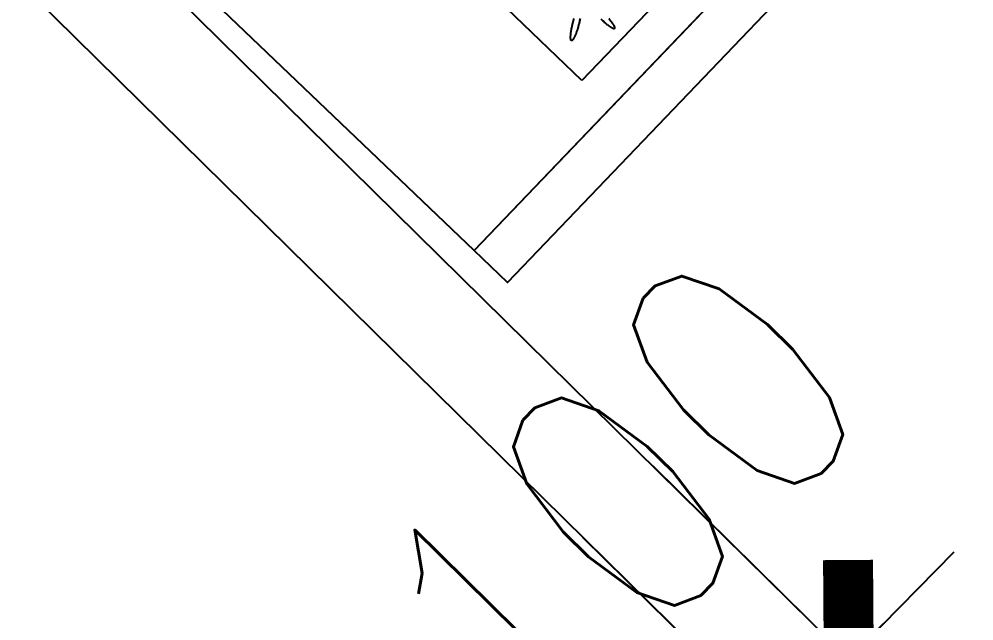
# Model space of a CAD drawing. Extents: x -357449 to -117302, y 127569 to 244935.
# Drawn here: x -339136 to -338181, y 185313 to 185916 of the extents above; entities that cross this region are included whole.
import ezdxf

# ---------------------------------------------------------------- set-up
doc = ezdxf.new("R2010")
doc.units = 0
doc.header["$MEASUREMENT"] = 0
doc.layers.get('0').update_dxf_attribs({"linetype": 'CONTINUOUS'})
doc.layers.get('DEFPOINTS').update_dxf_attribs({"linetype": 'CONTINUOUS'})
for name, color, linetype in [('1', 8, 'CONTINUOUS'), ('WALL', 1, 'CONTINUOUS'), ('WINDOW', 4, 'CONTINUOUS')]:
    doc.layers.add(name, color=color, linetype=linetype)
doc.layers.add('AXIS', color=3, linetype='CONTINUOUS', lineweight=9)
doc.styles.add('DIM_FONT', font='SIMPLEX.shx', dxfattribs={"width": 0.8})
doc.dimstyles.new('DIMN-200', dxfattribs={"dimtxt": 300, "dimasz": 1, "dimexe": 250, "dimexo": 0, "dimgap": 150, "dimtad": 1, "dimdec": 0, "dimdsep": 46, "dimtxsty": 'DIM_FONT', "dimblk": '_DIMX', "dimcen": 2.5, "dimclrd": 256, "dimclre": 256, "dimclrt": 4, "dimadec": 0, "dimazin": 0, "dimtfac": 1, "dimtdec": 0, "dimtix": 1, "dimtmove": 2, "dimatfit": 3, "dimldrblk": '_DIMX', "dimfxl": 0, "dimtolj": 1, "dimtzin": 0, "dimarcsym": 0})
doc.dimstyles.get("Standard").update_dxf_attribs({"dimtxt": 375, "dimasz": 1, "dimexe": 150, "dimexo": 0, "dimgap": 200, "dimtad": 1, "dimdec": 0, "dimzin": 0, "dimdsep": 46, "dimtxsty": 'DIM_FONT', "dimblk1": '_DIMX', "dimblk2": '_DIMX', "dimsah": 1, "dimcen": 200, "dimclrd": 256, "dimclre": 256, "dimclrt": 4, "dimadec": 0, "dimazin": 0, "dimtfac": 1, "dimtdec": 0, "dimtix": 1, "dimtmove": 2, "dimatfit": 3, "dimldrblk": '_DIMX', "dimfxl": 0, "dimtolj": 1, "dimtzin": 0, "dimarcsym": 0})

# ---------------------------------------------------------------- blocks, each defined once
blk = doc.blocks.new('_DIMX')
blk.add_line((-150, 0), (150, 0))
at = {"const_width": 50}
blk.add_lwpolyline([(-70, -70), (70, 70)], dxfattribs=at)
blk = doc.blocks.new('*D1083')
at = {"linetype": 'ByBlock'}
for p, q in [((-316806.89, 224435.16), (-317089.58, 224148.27)), ((-314492.01, 221799.21), (-316983.59, 224254.42)), ((-314313.88, 221978.55), (-314596.58, 221691.66))]:
    blk.add_line(p, q, dxfattribs=at)
at = {"layer": 'DEFPOINTS', "color": 0, "linetype": 'ByBlock'}
for p in [(-316806.89, 224435.16), (-316984.3, 224255.12), (-314313.88, 221978.55)]:
    blk.add_point(p, dxfattribs=at)
at = {"linetype": 'ByBlock'}
for p, rotation in [((-316984.3, 224255.12), 135.4212849041689), ((-314491.3, 221798.51), 315.4212849041689)]:
    blk.add_blockref('_DIMX', p, dxfattribs=dict(at, rotation=rotation))
at = {"color": 4, "linetype": 'ByBlock', "insert": (-315544.78, 223222.69), "char_height": 250, "attachment_point": 5, "rotation": 315.42128, "style": 'DIM_FONT'}
blk.add_mtext('\\A1;3500', dxfattribs=at)
blk = doc.blocks.new('*D836')
at = {"linetype": 'ByBlock'}
for p, q in [((-307663.43, 240707.63), (-309496.63, 242514.08)), ((-309390.49, 242408.08), (-328829.82, 222680.76)), ((-327104.16, 220978.89), (-328937.37, 222785.33))]:
    blk.add_line(p, q, dxfattribs=at)
at = {"layer": 'DEFPOINTS', "color": 0, "linetype": 'ByBlock'}
for p in [(-307663.43, 240707.63), (-328830.52, 222680.05), (-327104.16, 220978.89)]:
    blk.add_point(p, dxfattribs=at)
at = {"linetype": 'ByBlock'}
for p, rotation in [((-309389.79, 242408.79), 45.42128490415822), ((-328830.52, 222680.05), 225.4212849041582)]:
    blk.add_blockref('_DIMX', p, dxfattribs=dict(at, rotation=rotation))
at = {"color": 4, "linetype": 'ByBlock', "insert": (-319306.03, 232737.44), "char_height": 250, "attachment_point": 5, "rotation": 45.42128, "style": 'DIM_FONT'}
blk.add_mtext('\\A1;27698', dxfattribs=at)
blk = doc.blocks.new('A$C6F5F30C6')
for p, q in [((0, 553.85), (0, 11.54)), ((600, 553.85), (0, 553.85)), ((557.77, 514.01), (197.82, 514.01)), ((197.82, 514.01), (197.82, 398.45))]:
    blk.add_line(p, q)
for points in [[(600, 600), (0, 600), (0, 553.85), (600, 553.85), (600, 600)], [(255.31, 485.19), (255.31, 485.79), (255.31, 486.38), (255.32, 486.96), (255.33, 487.54), (255.34, 488.11), (255.36, 488.67), (255.38, 489.23), (255.4, 489.77), (255.43, 490.31), (255.46, 490.84), (255.5, 491.36), (255.53, 491.88), (255.57, 492.38), (255.61, 492.87), (255.66, 493.35), (255.71, 493.83), (255.76, 494.29), (255.81, 494.74), (255.87, 495.18), (255.92, 495.61), (255.98, 496.02), (256.05, 496.42), (256.11, 496.82), (256.18, 497.19), (256.25, 497.56), (256.32, 497.91), (256.39, 498.25), (256.47, 498.57), (256.55, 498.88), (256.63, 499.17), (256.71, 499.45), (256.79, 499.72), (256.87, 499.97), (256.96, 500.2), (257.05, 500.42), (257.14, 500.62), (257.23, 500.8), (257.32, 500.97), (257.41, 501.12), (257.5, 501.25), (257.6, 501.36), (257.69, 501.46), (257.79, 501.53), (257.89, 501.59), (257.98, 501.63), (258.08, 501.65), (258.18, 501.65), (258.28, 501.63), (258.38, 501.59), (258.48, 501.53), (258.58, 501.44), (258.69, 501.34), (258.79, 501.22), (258.89, 501.07), (258.99, 500.9), (259.09, 500.72), (259.19, 500.51), (259.29, 500.27), (259.39, 500.02), (259.49, 499.75), (259.59, 499.45), (259.69, 499.14), (259.78, 498.8), (259.88, 498.45), (259.97, 498.07), (260.07, 497.68), (260.16, 497.26), (260.24, 496.83), (260.33, 496.38), (260.41, 495.91), (260.5, 495.42), (260.57, 494.92), (260.65, 494.39), (260.72, 493.85), (260.79, 493.29), (260.86, 492.72), (260.92, 492.13), (260.98, 491.52), (261.04, 490.9)], [(241.16, 469.9), (240.44, 470.35), (239.73, 470.79), (239.03, 471.22), (238.33, 471.64), (237.64, 472.05), (236.96, 472.45), (236.29, 472.83), (235.62, 473.21), (234.97, 473.57), (234.32, 473.92), (233.68, 474.26), (233.05, 474.59), (232.43, 474.91), (231.82, 475.22), (231.22, 475.51), (230.63, 475.8), (230.05, 476.07), (229.48, 476.34), (228.93, 476.59), (228.38, 476.83), (227.85, 477.06), (227.33, 477.28), (226.83, 477.48), (226.34, 477.68), (225.86, 477.86), (225.4, 478.04), (224.95, 478.2), (224.51, 478.35), (224.1, 478.49), (223.69, 478.62), (223.3, 478.74), (222.93, 478.85), (222.58, 478.94), (222.24, 479.02), (221.92, 479.1), (221.61, 479.16), (221.33, 479.21), (221.06, 479.25), (220.81, 479.28), (220.57, 479.3), (220.36, 479.3), (220.17, 479.3), (219.99, 479.28), (219.83, 479.26), (219.69, 479.22), (219.57, 479.17), (219.47, 479.12), (219.38, 479.05), (219.31, 478.97), (219.26, 478.89), (219.23, 478.79), (219.21, 478.69), (219.21, 478.58), (219.23, 478.46), (219.27, 478.33), (219.32, 478.19), (219.39, 478.04), (219.47, 477.89), (219.57, 477.72), (219.68, 477.55), (219.81, 477.38), (219.95, 477.19), (220.11, 477), (220.29, 476.8), (220.47, 476.6), (220.68, 476.39), (220.89, 476.18), (221.12, 475.95), (221.36, 475.73), (221.62, 475.49), (221.89, 475.26), (222.17, 475.01), (222.46, 474.77), (222.77, 474.51), (223.09, 474.26), (223.42, 474), (223.76, 473.73), (224.11, 473.47), (224.47, 473.19), (224.85, 472.92), (225.23, 472.64), (225.63, 472.36), (226.03, 472.08), (226.45, 471.79), (226.87, 471.51), (227.31, 471.22), (227.75, 470.93), (228.21, 470.63), (228.67, 470.34), (229.14, 470.04), (229.62, 469.75), (230.1, 469.45), (230.6, 469.15), (231.1, 468.85), (231.61, 468.56), (232.13, 468.26), (232.65, 467.96), (233.18, 467.66), (233.72, 467.37), (234.27, 467.07), (234.82, 466.78), (235.37, 466.48), (235.93, 466.19), (236.5, 465.9), (237.07, 465.61)]]:
    blk.add_lwpolyline(points)
blk = doc.blocks.new('*D1303')
at = {"linetype": 'ByBlock'}
for p, q in [((-327079, 223639.17), (-326776.11, 223340.71)), ((-327149.19, 223567.94), (-326846.3, 223269.48)), ((-326882.95, 223445.99), (-326953.14, 223374.76)), ((-326882.25, 223446.7), (-326881.55, 223447.41)), ((-326953.84, 223374.05), (-326954.54, 223373.34))]:
    blk.add_line(p, q, dxfattribs=at)
at = {"layer": 'DEFPOINTS', "color": 0, "linetype": 'ByBlock'}
for p in [(-327079, 223639.17), (-327149.19, 223567.94), (-326953.14, 223374.76)]:
    blk.add_point(p, dxfattribs=at)
at = {"linetype": 'ByBlock'}
for p, rotation in [((-326882.95, 223445.99), 225.4212849041902), ((-326953.14, 223374.76), 45.42128490419017)]:
    blk.add_blockref('_DIMX', p, dxfattribs=dict(at, rotation=rotation))
at = {"color": 4, "linetype": 'ByBlock', "insert": (-327113.92, 223603.39), "char_height": 250, "attachment_point": 5, "rotation": 45.42128, "style": 'DIM_FONT'}
blk.add_mtext('\\A1;100', dxfattribs=at)

msp = doc.modelspace()

# ---------------------------------------------------------------- linework, layer by layer
at = {"layer": 'WALL'}
for p, q in [((-339249.68, 186064.49), (-337937.07, 184771.04)), ((-339108.26, 186065.53), (-337896.08, 184871.04))]:
    msp.add_line(p, q, dxfattribs=at)

# ---------------------------------------------------------------- block references
at = {"layer": '1', "xscale": -1, "rotation": 226.2638547083331}
msp.add_blockref('A$C6F5F30C6', (-339081.19, 186066.7), dxfattribs=at)

# ---------------------------------------------------------------- dimensions: what is measured, and where the dimension line sits
at = {"layer": 'AXIS'}
dim = msp.add_aligned_dim(p1=(-330298.91, 202141.42), p2=(-349739.64, 182412.67), distance=-2423.69, dimstyle='DIMN-200', override={"dimtxt": 250, "dimexe": 150, "dimzin": 0, "dimblk1": '_DIMX', "dimblk2": '_DIMX', "dimsah": 1, "dimcen": 200}, dxfattribs=at)
dim.commit()
dim.dimension.update_dxf_attribs({"geometry": '*D836', "text_midpoint": (-341941.52, 194171.22), "insert": (-22635.49, -38566.22)})
at = {"layer": 'WINDOW'}
for p1, p2, distance, picture, middle, set_off in [((-336949.37, 183412.34), (-339442.37, 185868.94), 252.77, '*D1083', (-338180.27, 184656.48), (-22635.49, -38566.22)), ((-338502.17, 185468.29), (-338572.36, 185397.06), 275.23, '*D1303', (-338537.1, 185432.51), (-11423.18, -38170.89))]:
    dim = msp.add_aligned_dim(p1=p1, p2=p2, distance=distance, dimstyle='Standard', override={"dimtxt": 250, "dimgap": 150, "dimblk": '_DIMX'}, dxfattribs=at)
    dim.commit()
    dim.dimension.update_dxf_attribs({"geometry": picture, "text_midpoint": middle, "insert": set_off})

doc.saveas('drawing.dxf')
